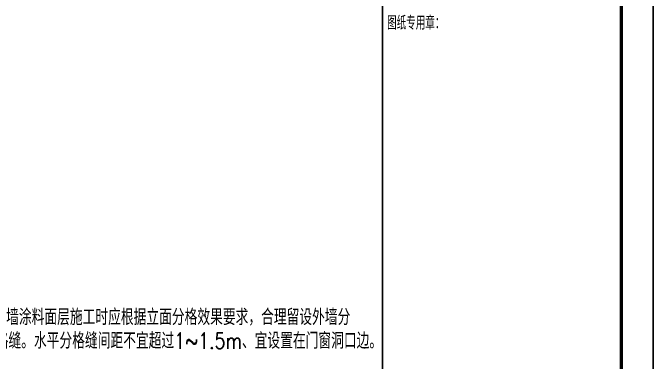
# Model space of a CAD drawing. Extents: x -695846 to 822170, y -413475 to 397179.
# Drawn here: x -417949 to -397854, y 58995 to 69944 of the extents above; entities that cross this region are included whole.
import ezdxf

# ---------------------------------------------------------------- set-up
doc = ezdxf.new("R2010")
doc.units = 0
doc.header["$LTSCALE"] = 1000
doc.header["$MEASUREMENT"] = 0
for name, color, linetype in [('BALCONY', 6, 'Continuous'), ('T-图框-175', 175, 'Continuous'), ('TK', 4, 'Continuous')]:
    doc.layers.add(name, color=color, linetype=linetype)
doc.styles.add('_HZTXT', font='txt.shx', dxfattribs={"width": 0.8, "bigfont": 'HZTXT.shx'})
doc.styles.add('tk', font='txt.shx', dxfattribs={"width": 0.7, "bigfont": 'hztxt.shx'})

# ---------------------------------------------------------------- blocks, each defined once
blk = doc.blocks.new('3er1t35wer1t')
at = {"layer": 'TK', "color": 7}
blk.add_lwpolyline([(313385, 263477), (313385, 303477), (320885, 303477), (320885, 263477)], close=True, dxfattribs=at)
at = {"layer": 'TK', "color": 7, "lineweight": -3, "style": 'tk', "width": 0.7}
blk.add_text('图纸专用章：', height=428.6, dxfattribs=at).set_placement((313531, 293577))

msp = doc.modelspace()

# ---------------------------------------------------------------- linework, layer by layer
at = {"layer": 'T-图框-175'}
msp.add_lwpolyline([(-457254, 38315), (-397854, 38315), (-397854, 80315), (-457254, 80315)], close=True, dxfattribs=at)
at = {"layer": 'T-图框-175', "const_width": 100}
msp.add_lwpolyline([(-454754, 39315), (-398854, 39315), (-398854, 79315), (-454754, 79315)], close=True, dxfattribs=at)

# ---------------------------------------------------------------- block references
msp.add_blockref('3er1t35wer1t', (-719735, -224162))

# ---------------------------------------------------------------- texts
at = {"layer": 'BALCONY', "color": 3, "style": '_HZTXT', "width": 0.8}
for s, p in [('注：外墙涂料面层施工时应根据立面分格效果要求，合理留设外墙分', (-419358, 60156)), ('格缝。水平分格缝间距不宜超过1~1.5m、宜设置在门窗洞口边。', (-418486, 59416))]:
    msp.add_text(s, height=500, dxfattribs=at).set_placement(p)

doc.saveas('drawing.dxf')
